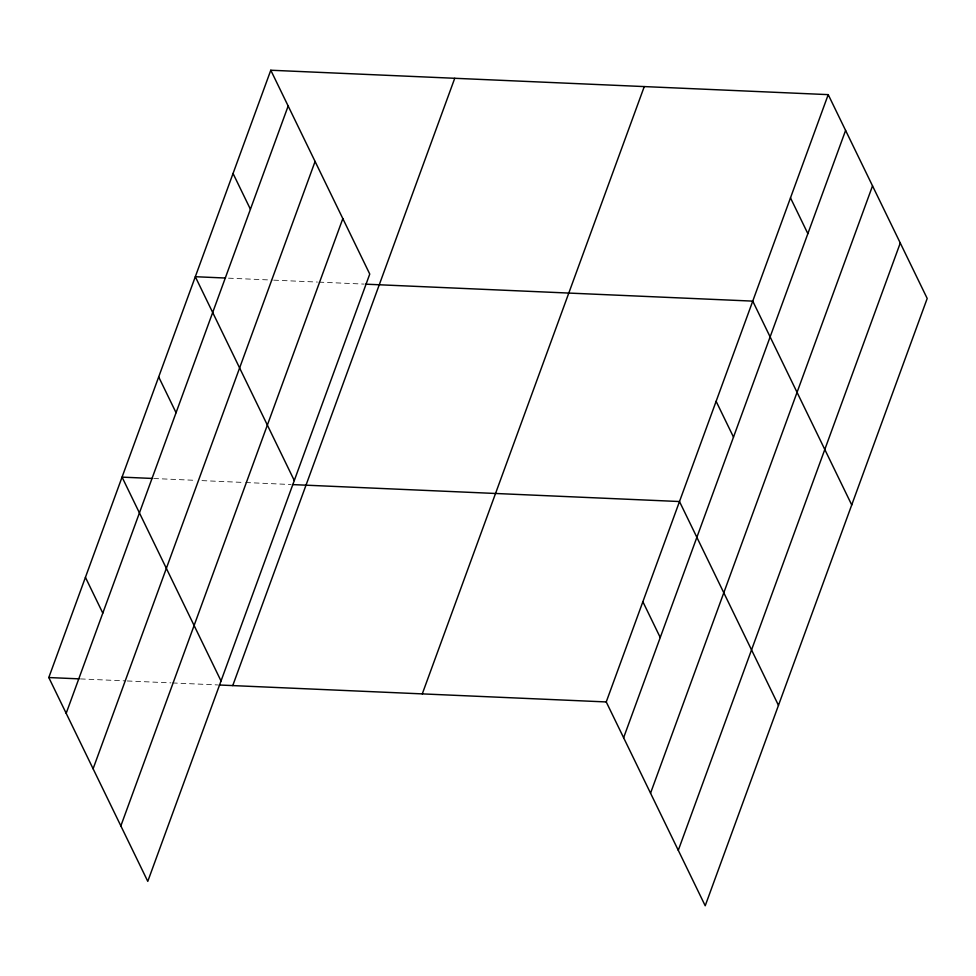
<?xml version="1.0" encoding="UTF-8"?>
<svg xmlns="http://www.w3.org/2000/svg" width="976" height="976" viewBox="0 0 976 976"><rect width="100%" height="100%" fill="white"/><g stroke="black" fill="none" stroke-linecap="round" stroke-linejoin="round"><path stroke-width="0.73" stroke-dasharray="4.88 3.66" d="M228.482 278.16L272.206 280.075M273.719 280.149L317.444 282.064M318.957 282.125L364.182 284.101M153.72 478.508L195.944 480.363M201.971 480.619L244.195 482.473M245.696 482.534L290.933 484.523M80.459 678.918L125.697 680.906M127.209 680.967L170.934 682.883M172.447 682.944L217.672 684.932"/><path stroke-width="1.46" d="M270.791 70.235L369.758 274.061L147.779 881.365L48.8 677.539L270.791 70.235L828.221 94.635L927.2 298.461L705.209 905.765L606.242 701.939L828.221 94.635M66.173 713.322L288.164 106.006M93.098 768.771L315.089 161.467M120.853 825.916L342.832 218.6M232.752 685.591L454.743 78.287M422.279 693.887L644.27 86.583M623.615 737.722L845.594 130.418M650.541 793.171L872.532 185.867M678.283 850.316L900.275 243.012M225.468 278.038L195.31 276.708L294.288 480.546M365.695 284.175L752.752 301.12L851.731 504.946M152.207 478.447L122.061 477.13L221.027 680.955M292.434 484.584L679.491 501.53L778.47 705.355M48.8 677.539L78.958 678.857M219.185 684.993L606.242 701.939M790.487 197.872L807.86 233.654M716.128 401.319L733.501 437.102M642.867 601.728L660.24 637.511M233.044 173.472L250.417 209.254M158.685 376.919L176.058 412.702M85.424 577.328L102.797 613.111"/></g></svg>
